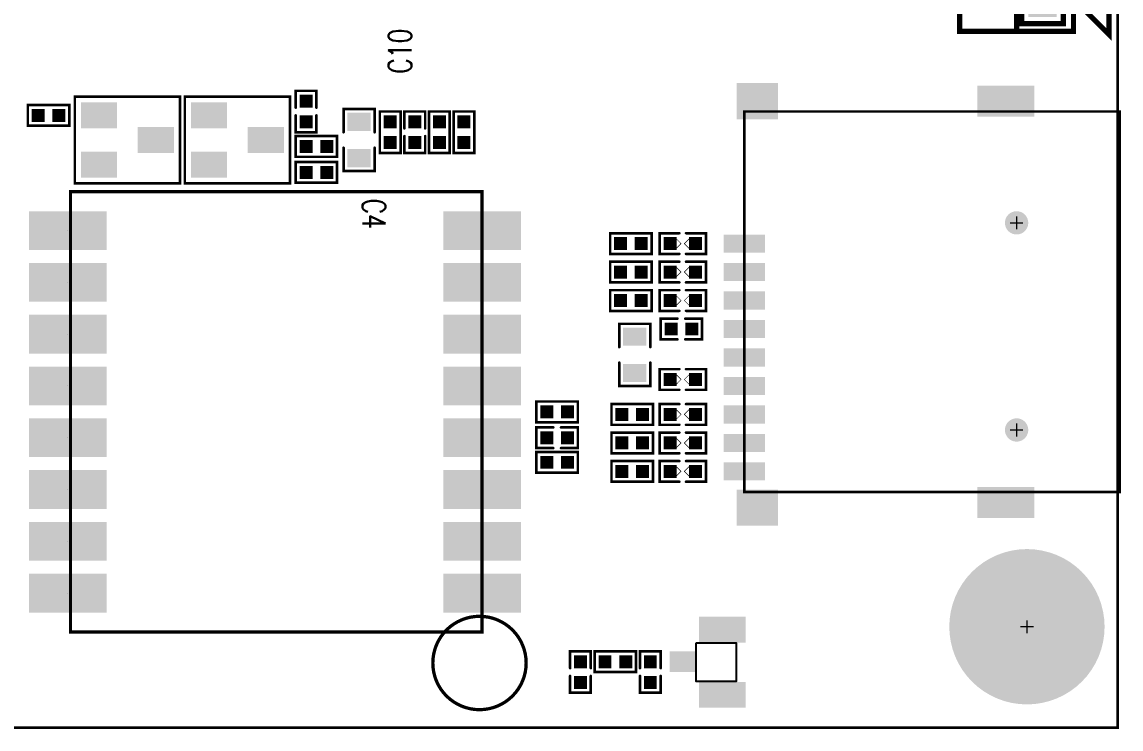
# Model space of a CAD drawing. Extents: x -122 to 0, y 0 to 77.
# Drawn here: x -42.33 to 0.13, y -0.05 to 27.26 of the extents above; entities that cross this region are included whole.
import ezdxf

# ---------------------------------------------------------------- set-up
doc = ezdxf.new("R2010")
doc.units = 0
for name, pattern in [('KEEPOUT_00001000$0', [2, 1, 1]), ('TRMIDX_0', [2, 1, 1]), ('TRMIDX_1', [2, 1, 1])]:
    doc.linetypes.add(name, pattern=pattern)
for name, color, linetype in [('BOARD_OUTLINE_00', 255, 'CONTINUOUS'), ('DRIL_NPLTE_THRU_01', 34, 'CONTINUOUS'), ('DRIL_PLTE_THRU_01', 34, 'CONTINUOUS'), ('DRIL_SYMBOL', 255, 'CONTINUOUS'), ('KEEPOUT_00', 130, 'CONTINUOUS'), ('PADS_INNER', 43, 'CONTINUOUS'), ('PADS_TOP', 43, 'CONTINUOUS'), ('PART_NAME_01', 254, 'CONTINUOUS'), ('PART_TOP_2DLINE_00', 253, 'CONTINUOUS'), ('PART_TOP_2DLINE_01', 253, 'CONTINUOUS'), ('PART_TOP_COPPER_01', 253, 'CONTINUOUS')]:
    doc.layers.add(name, color=color, linetype=linetype)
doc.styles.add('W0$127', font='simplex', dxfattribs={"width": 0.75})

# ---------------------------------------------------------------- blocks, each defined once
blk = doc.blocks.new('SMOOTH_0$1')
at = {"const_width": 0.05}
blk.add_lwpolyline([(-0.025, 0, 1), (0.025, 0, 1)], format="xyb", close=True, dxfattribs=at)
blk = doc.blocks.new('BOARD_33')
at = {"layer": 'BOARD_OUTLINE_00', "const_width": 0.1}
blk.add_lwpolyline([(0, -0.4), (120, -0.4), (120, -75.4), (0, -75.4)], close=True, dxfattribs=at)
at = {"layer": 'BOARD_OUTLINE_00'}
blk.add_blockref('SMOOTH_0$1', (120, -75.4), dxfattribs=at)
blk = doc.blocks.new('PART_BODY_TOP_43')
at = {"layer": 'KEEPOUT_00', "linetype": 'KEEPOUT_00001000$0'}
blk.add_lwpolyline([(0.515, 0.73), (2.065, 0.73), (2.065, -0.77), (0.515, -0.77)], close=True, dxfattribs=at)
blk = doc.blocks.new('DRIL_HOLE_0')
blk.add_lwpolyline([(0, 0, 1), (0, 0, 1)], format="xyb", close=True)
blk = doc.blocks.new('PAD_0')
blk.add_lwpolyline([(0, 0, 1), (0, 0, 1)], format="xyb", close=True)
blk = doc.blocks.new('PAD_3')
at = {"const_width": 0.8}
blk.add_lwpolyline([(-0.5, 0), (0.5, 0)], dxfattribs=at)
blk = doc.blocks.new('STK_TOP_6')
at = {"layer": 'DRIL_PLTE_THRU_01'}
blk.add_blockref('DRIL_HOLE_0', (0, 0), dxfattribs=at)
at = {"layer": 'PADS_INNER'}
blk.add_blockref('PAD_0', (0, 0), dxfattribs=at)
at = {"layer": 'PADS_TOP'}
blk.add_blockref('PAD_3', (0, 0), dxfattribs=at)
blk = doc.blocks.new('PAD_4')
at = {"const_width": 0.999998}
blk.add_lwpolyline([(-0.899998, 0), (0.899998, 0)], dxfattribs=at)
blk = doc.blocks.new('STK_TOP_5')
at = {"layer": 'DRIL_PLTE_THRU_01'}
blk.add_blockref('DRIL_HOLE_0', (0, 0), dxfattribs=at)
at = {"layer": 'PADS_INNER'}
blk.add_blockref('PAD_0', (0, 0), dxfattribs=at)
at = {"layer": 'PADS_TOP'}
blk.add_blockref('PAD_4', (0, 0), dxfattribs=at)
blk = doc.blocks.new('SYM_TOP_4')
for name, p in [('STK_TOP_5', (1.53, 1.24)), ('PART_BODY_TOP_43', (0, 0)), ('STK_TOP_6', (0, 0)), ('STK_TOP_5', (1.53, -1.28))]:
    blk.add_blockref(name, p)
blk = doc.blocks.new('PART_TOP_2')
blk.add_blockref('SYM_TOP_4', (0, 0))
blk = doc.blocks.new('PART_BODY_TOP_45')
at = {"layer": 'PART_TOP_2DLINE_00', "const_width": 0.1}
for points in [[(-0.3, 0.6), (-1.2, 0.6), (-1.2, -0.6), (-0.3, -0.6)], [(0.3, -0.6), (1.2, -0.6), (1.2, 0.6), (0.3, 0.6)]]:
    blk.add_lwpolyline(points, dxfattribs=at)
at = {"layer": 'PART_TOP_2DLINE_00'}
for p in [(-1.2, 0.6), (-0.3, 0.6), (0.3, 0.6), (1.2, 0.6), (-1.2, -0.6), (-0.3, -0.6), (0.3, -0.6), (1.2, -0.6)]:
    blk.add_blockref('SMOOTH_0$1', p, dxfattribs=at)
blk = doc.blocks.new('PAD_6')
at = {"const_width": 0.7}
blk.add_lwpolyline([(-0.45, 0), (0.45, 0)], dxfattribs=at)
blk = doc.blocks.new('STK_TOP_8')
at = {"layer": 'DRIL_PLTE_THRU_01'}
blk.add_blockref('DRIL_HOLE_0', (0, 0), dxfattribs=at)
at = {"layer": 'PADS_INNER'}
blk.add_blockref('PAD_0', (0, 0), dxfattribs=at)
at = {"layer": 'PADS_TOP', "rotation": 90}
blk.add_blockref('PAD_6', (0, 0), dxfattribs=at)
blk = doc.blocks.new('SYM_TOP_6')
for name, p in [('PART_BODY_TOP_45', (0, 0)), ('STK_TOP_8', (-0.7, 0)), ('STK_TOP_8', (0.7, 0))]:
    blk.add_blockref(name, p)
blk = doc.blocks.new('PART_TOP_15')
blk.add_blockref('SYM_TOP_6', (0, 0))
at = {"layer": 'PART_NAME_01', "style": 'W0$127', "width": 0.75}
blk.add_text('C4', height=0.889, dxfattribs=at).set_placement((2.259, 0.126))
blk = doc.blocks.new('PART_BODY_TOP_44')
at = {"layer": 'PART_TOP_2DLINE_00', "const_width": 0.1}
for points in [[(-0.15, 0.4), (-0.8, 0.4), (-0.8, -0.4), (-0.15, -0.4)], [(0.15, -0.4), (0.8, -0.4), (0.8, 0.4), (0.15, 0.4)]]:
    blk.add_lwpolyline(points, dxfattribs=at)
at = {"layer": 'PART_TOP_2DLINE_00'}
for p in [(-0.8, 0.4), (-0.15, 0.4), (0.15, 0.4), (0.8, 0.4), (-0.8, -0.4), (-0.15, -0.4), (0.15, -0.4), (0.8, -0.4)]:
    blk.add_blockref('SMOOTH_0$1', p, dxfattribs=at)
blk = doc.blocks.new('PAD_5')
at = {"const_width": 0.5}
blk.add_lwpolyline([(-0.25, 0), (0.25, 0)], dxfattribs=at)
blk = doc.blocks.new('STK_TOP_7')
at = {"layer": 'DRIL_PLTE_THRU_01'}
blk.add_blockref('DRIL_HOLE_0', (0, 0), dxfattribs=at)
at = {"layer": 'PADS_INNER'}
blk.add_blockref('PAD_0', (0, 0), dxfattribs=at)
at = {"layer": 'PADS_TOP'}
blk.add_blockref('PAD_5', (0, 0), dxfattribs=at)
blk = doc.blocks.new('SYM_TOP_5')
for name, p in [('PART_BODY_TOP_44', (0, 0)), ('STK_TOP_7', (-0.4, 0)), ('STK_TOP_7', (0.4, 0))]:
    blk.add_blockref(name, p)
blk = doc.blocks.new('PART_TOP_19')
blk.add_blockref('SYM_TOP_5', (0, 0))
blk = doc.blocks.new('PART_TOP_24')
blk.add_blockref('SYM_TOP_5', (0, 0))
blk = doc.blocks.new('PART_TOP_25')
blk.add_blockref('SYM_TOP_5', (0, 0))
blk = doc.blocks.new('PART_TOP_26')
blk.add_blockref('SYM_TOP_5', (0, 0))
blk = doc.blocks.new('SMOOTH_0$199898')
at = {"const_width": 0.099949}
blk.add_lwpolyline([(-0.049974, 0, 1), (0.049974, 0, 1)], format="xyb", close=True, dxfattribs=at)
blk = doc.blocks.new('SMOOTH_0$2')
at = {"const_width": 0.1}
blk.add_lwpolyline([(-0.05, 0, 1), (0.05, 0, 1)], format="xyb", close=True, dxfattribs=at)
blk = doc.blocks.new('PART_BODY_TOP_48')
at = {"layer": 'PART_TOP_2DLINE_00', "const_width": 0.2}
for points in [[(-10.1, -2.2), (30, -2.2), (30, 2.2), (-10.1, 2.2)], [(-8.752, -0.193), (-8.194, -0.193), (-8.194, -1.805), (-9.805, -1.805), (-9.805, -0.193)], [(-9.423, -2.771), (-8.623, -3.571), (-10.223, -3.571)]]:
    blk.add_lwpolyline(points, close=True, dxfattribs=at)
blk.add_lwpolyline([(-10.1, 0), (30, 0)], dxfattribs=at)
at = {"layer": 'PART_TOP_2DLINE_00'}
for name, p in [('SMOOTH_0$199898', (-10.1, 2.2)), ('SMOOTH_0$2', (-10.1, 0)), ('SMOOTH_0$199898', (-9.805, -0.193)), ('SMOOTH_0$199898', (-10.1, -2.2)), ('SMOOTH_0$199898', (-9.805, -1.805)), ('SMOOTH_0$199898', (-10.223, -3.571))]:
    blk.add_blockref(name, p, dxfattribs=at)
blk = doc.blocks.new('DRIL_SYMBOL_0$8')
at = {"layer": 'DRIL_SYMBOL', "const_width": 0.0508}
for points in [[(-0.254, 0), (0.254, 0)], [(0, -0.254), (0, 0.254)]]:
    blk.add_lwpolyline(points, dxfattribs=at)
blk = doc.blocks.new('DRIL_HOLE_0$8')
at = {"const_width": 0.4}
blk.add_lwpolyline([(-0.2, 0, 1), (0.2, 0, 1)], format="xyb", close=True, dxfattribs=at)
blk.add_blockref('DRIL_SYMBOL_0$8', (0, 0))
blk = doc.blocks.new('PAD_7')
at = {"const_width": 1.1}
blk.add_lwpolyline([(-0.55, 0), (0.55, 0)], dxfattribs=at)
blk = doc.blocks.new('STK_TOP_12')
at = {"layer": 'DRIL_PLTE_THRU_01'}
blk.add_blockref('DRIL_HOLE_0$8', (0, 0), dxfattribs=at)
at = {"layer": 'PADS_INNER'}
blk.add_blockref('PAD_7', (0, 0), dxfattribs=at)
at = {"layer": 'PADS_TOP'}
blk.add_blockref('PAD_7', (0, 0), dxfattribs=at)
blk = doc.blocks.new('SYM_TOP_9')
for name, p in [('PART_BODY_TOP_48', (0, 0)), ('STK_TOP_12', (-9, -1))]:
    blk.add_blockref(name, p)
blk = doc.blocks.new('PART_TOP_27')
blk.add_blockref('SYM_TOP_9', (0, 0))
blk = doc.blocks.new('SMOOTH_0$0254')
at = {"const_width": 0.0127}
blk.add_lwpolyline([(-0.00635, 0, 1), (0.00635, 0, 1)], format="xyb", close=True, dxfattribs=at)
blk = doc.blocks.new('PART_BODY_TOP_50')
at = {"layer": 'PART_TOP_2DLINE_01', "const_width": 0.1}
for points in [[(-0.13, 0.4), (-0.9, 0.4), (-0.9, -0.4), (-0.13, -0.4)], [(0.13, 0.4), (0.89, 0.4), (0.89, -0.4), (0.13, -0.4)]]:
    blk.add_lwpolyline(points, dxfattribs=at)
at = {"layer": 'PART_TOP_COPPER_01', "linetype": 'TRMIDX_0', "const_width": 0.0254}
blk.add_lwpolyline([(-0.267, 0.203), (-0.064, 0), (-0.267, -0.203)], close=True, dxfattribs=at)
at = {"layer": 'PART_TOP_COPPER_01', "linetype": 'TRMIDX_1', "const_width": 0.0254}
blk.add_lwpolyline([(0.241, 0.178), (0.064, 0), (0.241, -0.178)], close=True, dxfattribs=at)
at = {"layer": 'PART_TOP_2DLINE_01'}
for p in [(-0.9, 0.4), (-0.13, 0.4), (0.13, 0.4), (0.89, 0.4), (-0.9, -0.4), (-0.13, -0.4), (0.13, -0.4), (0.89, -0.4)]:
    blk.add_blockref('SMOOTH_0$1', p, dxfattribs=at)
at = {"layer": 'PART_TOP_COPPER_01'}
for p in [(-0.267, 0.203), (-0.064, 0), (0.064, 0), (0.241, 0.178), (-0.267, -0.203), (0.241, -0.178)]:
    blk.add_blockref('SMOOTH_0$0254', p, dxfattribs=at)
blk = doc.blocks.new('PAD_12')
at = {"const_width": 0.5}
blk.add_lwpolyline([(-0.25, 0), (0.25, 0)], dxfattribs=at)
blk = doc.blocks.new('STK_TOP_14')
at = {"layer": 'DRIL_PLTE_THRU_01'}
blk.add_blockref('DRIL_HOLE_0', (0, 0), dxfattribs=at)
at = {"layer": 'PADS_INNER'}
blk.add_blockref('PAD_0', (0, 0), dxfattribs=at)
at = {"layer": 'PADS_TOP'}
blk.add_blockref('PAD_12', (0, 0), dxfattribs=at)
blk = doc.blocks.new('SYM_TOP_11')
for name, p in [('PART_BODY_TOP_50', (0, 0)), ('STK_TOP_14', (-0.4988, 0)), ('STK_TOP_14', (0.4788, 0))]:
    blk.add_blockref(name, p)
blk = doc.blocks.new('PART_TOP_29')
blk.add_blockref('SYM_TOP_11', (0, 0))
blk = doc.blocks.new('PART_TOP_30')
blk.add_blockref('SYM_TOP_11', (0, 0))
blk = doc.blocks.new('PART_TOP_31')
blk.add_blockref('SYM_TOP_11', (0, 0))
blk = doc.blocks.new('PART_TOP_36')
blk.add_blockref('SYM_TOP_11', (0, 0))
blk = doc.blocks.new('PART_TOP_37')
blk.add_blockref('SYM_TOP_11', (0, 0))
blk = doc.blocks.new('PART_TOP_38')
blk.add_blockref('SYM_TOP_11', (0, 0))
blk = doc.blocks.new('PART_TOP_39')
blk.add_blockref('SYM_TOP_11', (0, 0))
blk = doc.blocks.new('SMOOTH_0$100076')
at = {"const_width": 0.05}
blk.add_lwpolyline([(-0.025, 0, 1), (0.025, 0, 1)], format="xyb", close=True, dxfattribs=at)
blk = doc.blocks.new('PART_BODY_TOP_55')
at = {"layer": 'PART_TOP_2DLINE_01', "const_width": 0.1}
blk.add_lwpolyline([(3.984, -6.4), (3.984, 8.3), (-10.516, 8.3), (-10.516, -6.4)], close=True, dxfattribs=at)
at = {"layer": 'PART_TOP_2DLINE_01'}
for p in [(-10.516, 8.3), (3.984, 8.3), (-10.516, -6.4), (3.984, -6.4)]:
    blk.add_blockref('SMOOTH_0$100076', p, dxfattribs=at)
blk = doc.blocks.new('PAD_27')
at = {"const_width": 0.699998}
blk.add_lwpolyline([(-0.799998, 0), (0.799998, 0)], dxfattribs=at)
blk = doc.blocks.new('STK_TOP_25')
at = {"layer": 'DRIL_PLTE_THRU_01'}
blk.add_blockref('DRIL_HOLE_0', (0, 0), dxfattribs=at)
at = {"layer": 'PADS_INNER'}
blk.add_blockref('PAD_0', (0, 0), dxfattribs=at)
at = {"layer": 'PADS_TOP'}
blk.add_blockref('PAD_27', (0, 0), dxfattribs=at)
blk = doc.blocks.new('PAD_28')
at = {"const_width": 1.399997}
blk.add_lwpolyline([(-0.799998, 0), (0.799998, 0)], dxfattribs=at)
blk = doc.blocks.new('STK_TOP_26')
at = {"layer": 'DRIL_PLTE_THRU_01'}
blk.add_blockref('DRIL_HOLE_0', (0, 0), dxfattribs=at)
at = {"layer": 'PADS_INNER'}
blk.add_blockref('PAD_0', (0, 0), dxfattribs=at)
at = {"layer": 'PADS_TOP'}
blk.add_blockref('PAD_28', (0, 0), dxfattribs=at)
blk = doc.blocks.new('PAD_29')
at = {"const_width": 1.2}
blk.add_lwpolyline([(-1.1, 0), (1.1, 0)], dxfattribs=at)
blk = doc.blocks.new('STK_TOP_27')
at = {"layer": 'DRIL_PLTE_THRU_01'}
blk.add_blockref('DRIL_HOLE_0', (0, 0), dxfattribs=at)
at = {"layer": 'PADS_INNER'}
blk.add_blockref('PAD_0', (0, 0), dxfattribs=at)
at = {"layer": 'PADS_TOP'}
blk.add_blockref('PAD_29', (0, 0), dxfattribs=at)
blk = doc.blocks.new('DRIL_SYMBOL_0$9')
at = {"layer": 'DRIL_SYMBOL', "const_width": 0.0508}
for points in [[(-0.254, 0), (0.254, 0)], [(0, -0.254), (0, 0.254)]]:
    blk.add_lwpolyline(points, dxfattribs=at)
blk = doc.blocks.new('DRIL_HOLE_0$9')
at = {"const_width": 0.45}
blk.add_lwpolyline([(-0.225, 0, 1), (0.225, 0, 1)], format="xyb", close=True, dxfattribs=at)
blk.add_blockref('DRIL_SYMBOL_0$9', (0, 0))
blk = doc.blocks.new('PAD_30')
at = {"const_width": 0.45}
blk.add_lwpolyline([(0, -0.225, 1), (0, 0.225, 1)], format="xyb", close=True, dxfattribs=at)
blk = doc.blocks.new('STK_TOP_28')
at = {"layer": 'DRIL_NPLTE_THRU_01'}
blk.add_blockref('DRIL_HOLE_0$9', (0, 0), dxfattribs=at)
at = {"layer": 'PADS_INNER'}
blk.add_blockref('PAD_30', (0, 0), dxfattribs=at)
at = {"layer": 'PADS_TOP'}
blk.add_blockref('PAD_30', (0, 0), dxfattribs=at)
blk = doc.blocks.new('SYM_TOP_16')
for name, p in [('STK_TOP_26', (-10.016, 8.7)), ('STK_TOP_27', (-0.416, 8.7)), ('PART_BODY_TOP_55', (0, 0)), ('STK_TOP_28', (0, 4)), ('STK_TOP_25', (-10.516, 3.2)), ('STK_TOP_25', (-10.516, 2.1)), ('STK_TOP_25', (-10.516, 1)), ('STK_TOP_25', (-10.516, -0.1)), ('STK_TOP_25', (-10.516, -1.2)), ('STK_TOP_25', (-10.516, -2.3)), ('STK_TOP_25', (-10.516, -3.4)), ('STK_TOP_28', (0, -4)), ('STK_TOP_25', (-10.516, -4.5)), ('STK_TOP_25', (-10.516, -5.6)), ('STK_TOP_26', (-10.016, -7)), ('STK_TOP_27', (-0.416, -6.8))]:
    blk.add_blockref(name, p)
blk = doc.blocks.new('PART_TOP_55')
blk.add_blockref('SYM_TOP_16', (0, 0))
blk = doc.blocks.new('PART_BODY_TOP_65')
at = {"layer": 'PART_TOP_2DLINE_00', "const_width": 0.1}
blk.add_lwpolyline([(-1.6764, 2.032), (1.6764, 2.032), (1.6764, -2.032), (-1.6764, -2.032)], close=True, dxfattribs=at)
at = {"layer": 'PART_TOP_2DLINE_00'}
for p in [(-1.6764, 2.032), (1.6764, 2.032), (-1.6764, -2.032), (1.6764, -2.032)]:
    blk.add_blockref('SMOOTH_0$1', p, dxfattribs=at)
blk = doc.blocks.new('PAD_49')
at = {"const_width": 1}
blk.add_lwpolyline([(-0.7, 0), (0.7, 0)], dxfattribs=at)
blk = doc.blocks.new('STK_TOP_47')
at = {"layer": 'DRIL_PLTE_THRU_01'}
blk.add_blockref('DRIL_HOLE_0', (0, 0), dxfattribs=at)
at = {"layer": 'PADS_INNER'}
blk.add_blockref('PAD_0', (0, 0), dxfattribs=at)
at = {"layer": 'PADS_TOP', "rotation": 90}
blk.add_blockref('PAD_49', (0, 0), dxfattribs=at)
blk = doc.blocks.new('SYM_TOP_26')
for name, p in [('STK_TOP_47', (0, 1.1)), ('PART_BODY_TOP_65', (0, 0)), ('STK_TOP_47', (-0.95, -1.1)), ('STK_TOP_47', (0.95, -1.1))]:
    blk.add_blockref(name, p)
blk = doc.blocks.new('PART_TOP_73')
blk.add_blockref('SYM_TOP_26', (0, 0))
blk = doc.blocks.new('PART_TOP_74')
blk.add_blockref('SYM_TOP_26', (0, 0))
blk = doc.blocks.new('PART_BODY_TOP_66')
at = {"layer": 'PART_TOP_2DLINE_01', "const_width": 0.1}
blk.add_lwpolyline([(-0.8, 0.4), (0.8, 0.4), (0.8, -0.4), (-0.8, -0.4)], close=True, dxfattribs=at)
at = {"layer": 'PART_TOP_2DLINE_01'}
for p in [(-0.8, 0.4), (0.8, 0.4), (-0.8, -0.4), (0.8, -0.4)]:
    blk.add_blockref('SMOOTH_0$1', p, dxfattribs=at)
blk = doc.blocks.new('SYM_TOP_27')
for name, p in [('PART_BODY_TOP_66', (0, 0)), ('STK_TOP_7', (-0.4, 0)), ('STK_TOP_7', (0.4, 0))]:
    blk.add_blockref(name, p)
blk = doc.blocks.new('PART_TOP_79')
blk.add_blockref('SYM_TOP_27', (0, 0))
blk = doc.blocks.new('PART_TOP_88')
blk.add_blockref('SYM_TOP_27', (0, 0))
blk = doc.blocks.new('PART_TOP_89')
blk.add_blockref('SYM_TOP_27', (0, 0))
blk = doc.blocks.new('PART_TOP_90')
blk.add_blockref('SYM_TOP_27', (0, 0))
blk = doc.blocks.new('PART_TOP_91')
blk.add_blockref('SYM_TOP_27', (0, 0))
blk = doc.blocks.new('PART_TOP_92')
blk.add_blockref('SYM_TOP_27', (0, 0))
blk = doc.blocks.new('PART_TOP_104')
blk.add_blockref('SYM_TOP_27', (0, 0))
blk = doc.blocks.new('PART_TOP_112')
blk.add_blockref('SYM_TOP_27', (0, 0))
blk = doc.blocks.new('PART_TOP_117')
blk.add_blockref('SYM_TOP_27', (0, 0))
blk = doc.blocks.new('PART_TOP_126')
blk.add_blockref('SYM_TOP_27', (0, 0))
blk = doc.blocks.new('PART_TOP_137')
blk.add_blockref('SYM_TOP_27', (0, 0))
blk = doc.blocks.new('PART_TOP_144')
blk.add_blockref('SYM_TOP_27', (0, 0))
blk = doc.blocks.new('PART_TOP_145')
blk.add_blockref('SYM_TOP_27', (0, 0))
blk = doc.blocks.new('PART_TOP_146')
blk.add_blockref('SYM_TOP_27', (0, 0))
blk = doc.blocks.new('SMOOTH_0$127')
at = {"const_width": 0.0635}
blk.add_lwpolyline([(-0.03175, 0, 1), (0.03175, 0, 1)], format="xyb", close=True, dxfattribs=at)
blk = doc.blocks.new('PART_BODY_TOP_78')
at = {"layer": 'PART_TOP_2DLINE_01', "const_width": 0.127}
blk.add_lwpolyline([(-1.703, 2.7, 1), (1.903, 2.7, 1)], format="xyb", close=True, dxfattribs=at)
blk.add_lwpolyline([(0, 1.5), (15.9, 1.5), (15.9, -15.5), (0, -15.5)], close=True, dxfattribs=at)
at = {"layer": 'PART_TOP_2DLINE_01'}
for p in [(0, 1.5), (15.9, 1.5), (0, -15.5), (15.9, -15.5)]:
    blk.add_blockref('SMOOTH_0$127', p, dxfattribs=at)
blk = doc.blocks.new('PAD_48')
blk.add_lwpolyline([(0, 0), (0, 0)])
blk = doc.blocks.new('PAD_52')
at = {"const_width": 1.5}
blk.add_lwpolyline([(-1.5, 0), (1.5, 0)], dxfattribs=at)
blk = doc.blocks.new('STK_TOP_65')
at = {"layer": 'DRIL_PLTE_THRU_01'}
blk.add_blockref('DRIL_HOLE_0', (0, 0), dxfattribs=at)
at = {"layer": 'PADS_INNER'}
blk.add_blockref('PAD_48', (0, 0), dxfattribs=at)
at = {"layer": 'PADS_TOP'}
blk.add_blockref('PAD_52', (0, 0), dxfattribs=at)
blk = doc.blocks.new('SYM_TOP_39')
for name, p in [('PART_BODY_TOP_78', (0, 0)), ('STK_TOP_65', (0, 0)), ('STK_TOP_65', (16, 0)), ('STK_TOP_65', (0, -2)), ('STK_TOP_65', (16, -2)), ('STK_TOP_65', (0, -4)), ('STK_TOP_65', (16, -4)), ('STK_TOP_65', (0, -6)), ('STK_TOP_65', (16, -6)), ('STK_TOP_65', (0, -8)), ('STK_TOP_65', (16, -8)), ('STK_TOP_65', (0, -10)), ('STK_TOP_65', (16, -10)), ('STK_TOP_65', (0, -12)), ('STK_TOP_65', (16, -12)), ('STK_TOP_65', (0, -14)), ('STK_TOP_65', (16, -14))]:
    blk.add_blockref(name, p)
blk = doc.blocks.new('PART_TOP_157')
blk.add_blockref('SYM_TOP_39', (0, 0))
blk = doc.blocks.new('DRIL_SYMBOL_3$5')
at = {"layer": 'DRIL_SYMBOL', "const_width": 0.0508}
for points in [[(-0.254, 0), (0.254, 0)], [(0, -0.254), (0, 0.254)]]:
    blk.add_lwpolyline(points, dxfattribs=at)
blk = doc.blocks.new('DRIL_HOLE_3$5')
at = {"const_width": 1.75}
blk.add_lwpolyline([(-0.875, 0, 1), (0.875, 0, 1)], format="xyb", close=True, dxfattribs=at)
blk.add_blockref('DRIL_SYMBOL_3$5', (0, 0))
blk = doc.blocks.new('PAD_71')
at = {"const_width": 2}
blk.add_lwpolyline([(0, -1, 1), (0, 1, 1)], format="xyb", close=True, dxfattribs=at)
blk = doc.blocks.new('PAD_72')
at = {"const_width": 3}
blk.add_lwpolyline([(0, -1.5, 1), (0, 1.5, 1)], format="xyb", close=True, dxfattribs=at)
blk = doc.blocks.new('STK_TOP_82')
at = {"layer": 'DRIL_PLTE_THRU_01'}
blk.add_blockref('DRIL_HOLE_3$5', (0, 0), dxfattribs=at)
at = {"layer": 'PADS_INNER'}
blk.add_blockref('PAD_71', (0, 0), dxfattribs=at)
at = {"layer": 'PADS_TOP'}
blk.add_blockref('PAD_72', (0, 0), dxfattribs=at)
blk = doc.blocks.new('SYM_TOP_52')
blk.add_blockref('STK_TOP_82', (0, 0))
blk = doc.blocks.new('PART_TOP_169')
blk.add_blockref('SYM_TOP_52', (0, 0))
blk = doc.blocks.new('PART_TOP_182')
blk.add_blockref('SYM_TOP_27', (0, 0))
blk = doc.blocks.new('PART_TOP_216')
blk.add_blockref('SYM_TOP_5', (0, 0))
at = {"layer": 'PART_NAME_01', "style": 'W0$127', "width": 0.75}
blk.add_text('C10', height=0.889, dxfattribs=at).set_placement((2.259, 0.126))
blk = doc.blocks.new('PART_TOP_225')
blk.add_blockref('SYM_TOP_5', (0, 0))
blk = doc.blocks.new('PART_TOP_226')
blk.add_blockref('SYM_TOP_6', (0, 0))

msp = doc.modelspace()

# ---------------------------------------------------------------- block references
for name, p in [('BOARD_33', (-120, 75.4)), ('PART_TOP_55', (-3.9, 15.5)), ('PART_TOP_112', (-30.95, 21.45)), ('PART_TOP_88', (-18.8, 18.7)), ('PART_TOP_182', (-18.8, 17.6)), ('PART_TOP_89', (-18.8, 16.5)), ('PART_TOP_145', (-21.65, 12.2)), ('PART_TOP_90', (-18.75, 12.1)), ('PART_TOP_91', (-18.75, 11)), ('PART_TOP_144', (-21.65, 10.25)), ('PART_TOP_92', (-18.75, 9.9)), ('PART_TOP_169', (-3.5, 3.9)), ('PART_TOP_2', (-16.8, 2.55)), ('PART_TOP_146', (-19.4, 2.55))]:
    msp.add_blockref(name, p)
for name, p, rotation in [('PART_TOP_27', (-3.9, 37), 90), ('PART_TOP_216', (-27.15, 23), 90), ('PART_TOP_19', (-31.35, 23.8), 90), ('PART_TOP_74', (-38.25, 22.7), 270), ('PART_TOP_73', (-34, 22.7), 270), ('PART_TOP_117', (-41.3, 23.65), 180), ('PART_TOP_15', (-29.3, 22.7), 270), ('PART_TOP_79', (-28.1, 23), 270), ('PART_TOP_126', (-26.2, 23), 270), ('PART_TOP_137', (-25.25, 23), 270), ('PART_TOP_104', (-30.95, 22.45), 180), ('PART_TOP_157', (-24.55, 5.2), 180), ('PART_TOP_31', (-16.8, 18.7), 180), ('PART_TOP_30', (-16.8, 17.6), 180), ('PART_TOP_29', (-16.8, 16.5), 180), ('PART_TOP_225', (-16.85, 15.4), 180), ('PART_TOP_226', (-18.65, 14.4), 270), ('PART_TOP_39', (-16.8, 13.45), 180), ('PART_TOP_38', (-16.8, 12.1), 180), ('PART_TOP_26', (-21.65, 11.2), 180), ('PART_TOP_37', (-16.8, 11), 180), ('PART_TOP_36', (-16.8, 9.9), 180), ('PART_TOP_25', (-20.75, 2.15), 90), ('PART_TOP_24', (-18.05, 2.15), 90)]:
    msp.add_blockref(name, p, dxfattribs=dict(rotation=rotation))

doc.saveas('drawing.dxf')
